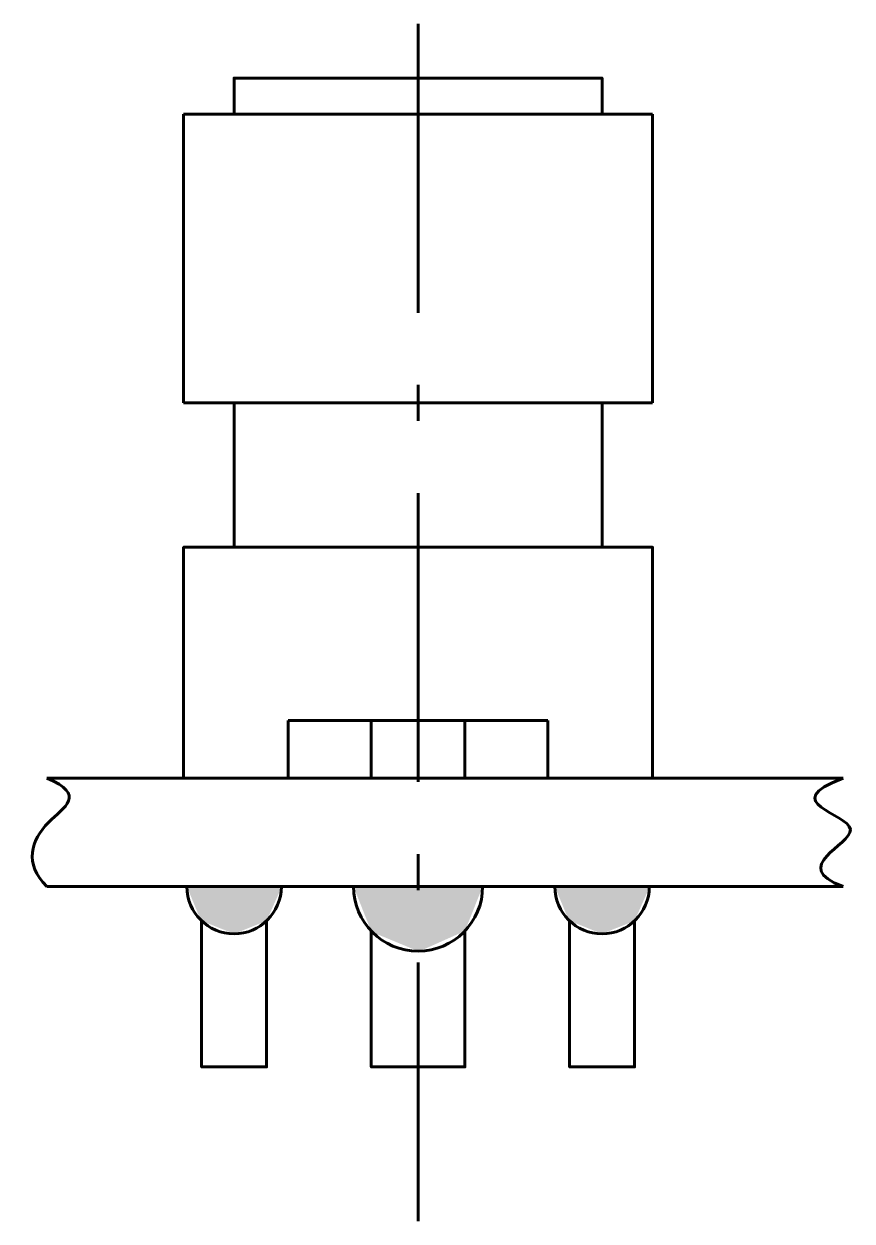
# Model space of a CAD drawing. Header units: millimetres. Extents: x 46.2 to 69.2, y 14.5 to 47.7.
import ezdxf

# ---------------------------------------------------------------- set-up
doc = ezdxf.new("R2010")
doc.units = ezdxf.units.MM
doc.linetypes.add('K5LT_AXLED_REINFORCED', pattern=[13, 8, -2, 1, -2])
doc.linetypes.add('K5LT_BASIC', pattern=[0])

# ---------------------------------------------------------------- blocks, each defined once
blk = doc.blocks.new('U0')
at = {"color": 150, "linetype": 'K5LT_BASIC', "lineweight": 60, "true_color": 0x0080ff}
for p, q in [((50.641, 45.214), (63.641, 45.214)), ((50.641, 37.214), (50.641, 45.214)), ((63.641, 45.214), (63.641, 37.214)), ((63.641, 37.214), (50.641, 37.214))]:
    blk.add_line(p, q, dxfattribs=at)

msp = doc.modelspace()

# ---------------------------------------------------------------- hatches: boundary and pattern name
for points in [[(50.731, 23.814), (51.115, 22.888), (51.141, 22.863), (52.041, 22.504), (52.941, 22.863), (53.35, 23.778), (53.351, 23.814), (52.041, 23.814)], [(55.35, 23.814), (57.141, 23.814), (58.931, 23.814), (58.441, 22.583), (57.19, 22.025), (57.141, 22.024), (55.875, 22.548), (55.841, 22.583)], [(60.931, 23.814), (61.315, 22.888), (61.341, 22.863), (62.241, 22.504), (63.141, 22.863), (63.55, 23.778), (63.551, 23.814), (62.241, 23.814)]]:
    msp.add_hatch(color=7).paths.add_polyline_path(points)

# ---------------------------------------------------------------- linework, layer by layer
at = {"color": 150, "linetype": 'K5LT_AXLED_REINFORCED', "lineweight": 60, "true_color": 0x0080ff}
msp.add_line((57.141, 47.712), (57.141, 14.545), dxfattribs=at)
at = {"color": 150, "linetype": 'K5LT_BASIC', "lineweight": 60, "true_color": 0x0080ff}
for p, q in [((53.541, 26.814), (53.541, 28.414)), ((53.541, 28.414), (60.741, 28.414)), ((60.741, 28.414), (60.741, 26.814)), ((46.847, 26.814), (68.925, 26.814)), ((46.847, 23.814), (68.925, 23.814))]:
    msp.add_line(p, q, dxfattribs=at)
for points in [[(62.241, 45.214), (62.241, 46.214), (52.041, 46.214), (52.041, 45.214)], [(52.041, 37.214), (52.041, 33.214), (62.241, 33.214), (62.241, 37.214)], [(60.741, 26.814), (63.641, 26.814), (63.641, 33.214), (50.641, 33.214), (50.641, 26.814), (53.541, 26.814)], [(58.441, 26.814), (58.441, 28.414), (55.841, 28.414), (55.841, 26.814)], [(52.941, 26.814), (51.141, 26.814)], [(63.141, 26.814), (61.341, 26.814)], [(51.141, 22.863), (51.141, 18.814), (52.941, 18.814), (52.941, 22.863)], [(55.841, 22.583), (55.841, 18.814), (58.441, 18.814), (58.441, 22.583)], [(61.341, 22.863), (61.341, 18.814), (63.141, 18.814), (63.141, 22.863)]]:
    msp.add_lwpolyline(points, dxfattribs=at)
at = {"color": 150, "linetype": 'K5LT_AXLED_REINFORCED', "lineweight": 60, "true_color": 0x0080ff}
for centre, radius in [((52.041, 23.814), 1.31), ((57.141, 23.814), 1.79), ((62.241, 23.814), 1.31)]:
    msp.add_arc(centre, radius, 180, 0, dxfattribs=at)
at = {"color": 150, "linetype": 'K5LT_BASIC', "lineweight": 60, "true_color": 0x0080ff}
for points, knots in [([(46.847, 26.814), (47.975, 26.35), (46.566, 25.64), (46.215, 24.451), (46.847, 23.814)], [0, 0, 0, 0, 1.85498, 4, 4, 4, 4]), ([(68.925, 26.814), (67.075, 26.126), (71.007, 25.569), (67.395, 24.374), (68.925, 23.814)], [0, 0, 0, 0, 2.033207, 4, 4, 4, 4])]:
    msp.add_open_spline(points, degree=3, knots=knots, dxfattribs=at)

# ---------------------------------------------------------------- block references
msp.add_blockref('U0', (0, 0))

doc.saveas('drawing.dxf')
